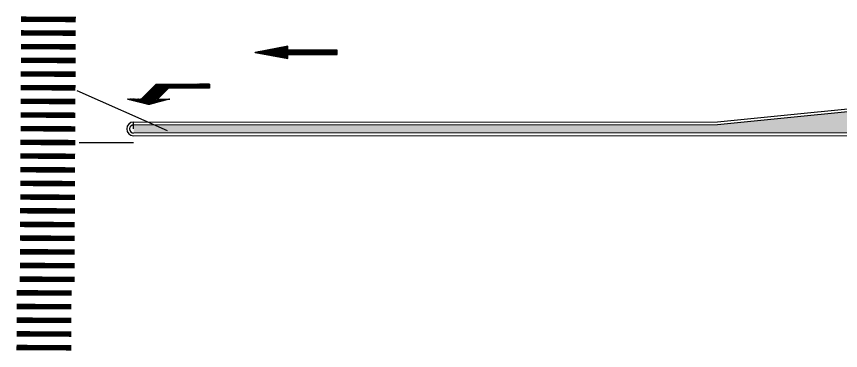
# Model space of a CAD drawing. Header units: millimetres. Extents: x -279082 to 374628, y -152794 to 60776.
# Drawn here: x -123306 to -63102, y -59557 to -35138 of the extents above; entities that cross this region are included whole.
import ezdxf

# ---------------------------------------------------------------- set-up
doc = ezdxf.new("R2010")
doc.units = ezdxf.units.MM
doc.header["$LTSCALE"] = 10
doc.linetypes.add('XREF-LSR PAVEMENT-HTP ONLY (Xref MB Ham rev10)$0$DASHDOT', pattern=[1, 0.5, -0.25, 0, -0.25])
for name, color, linetype in [('8', 8, 'Continuous'), ('XREF-LSR PAVEMENT-HTP ONLY (Xref MB Ham rev10)$0$1', 1, 'Continuous'), ('XREF-LSR PAVEMENT-HTP ONLY (Xref MB Ham rev10)$0$6', 6, 'XREF-LSR PAVEMENT-HTP ONLY (Xref MB Ham rev10)$0$DASHDOT'), ('XREF-LSR PAVEMENT-HTP ONLY (Xref MB Ham rev10)$0$giaolo', 3, 'Continuous'), ('XREF-LSR PAVEMENT-HTP ONLY (Xref MB Ham rev10)$0$HA-VACH 1.14', 7, 'Continuous'), ('XREF-LSR PAVEMENT-HTP ONLY (Xref MB Ham rev10)$0$HA-VACH 1.18', 3, 'Continuous'), ('XREF-LSR PAVEMENT-HTP ONLY (Xref MB Ham rev10)$0$vach son', 7, 'Continuous'), ('XREF-LSR PAVEMENT-HTP ONLY (Xref MB Ham rev10)$0$VACHSON', 2, 'Continuous')]:
    doc.layers.add(name, color=color, linetype=linetype)

# ---------------------------------------------------------------- blocks, each defined once
blk = doc.blocks.new('XREF-LSR PAVEMENT-HTP ONLY (Xref MB Ham rev10)$0$VS-26-3')
at = {"layer": 'XREF-LSR PAVEMENT-HTP ONLY (Xref MB Ham rev10)$0$HA-VACH 1.18'}
h = blk.add_hatch(dxfattribs=at)
h.set_pattern_fill('ANSI31', color=256, scale=0.1, style=0)
h.set_pattern_definition([(45, (-613759.675831, -1201175.80316), (-0.00883883476483, 0.00883883476483), [])])
h.paths.add_polyline_path([(3.9, 0.15), (0, 0.15), (0, -0.15), (3, -0.15), (3.8, -0.95), (2.9, -0.95), (4.4, -1.35), (6, -0.95), (5, -0.95)])
blk.add_lwpolyline([(3.8, -0.95), (2.9, -0.95), (4.4, -1.35), (6, -0.95), (5, -0.95), (3.9, 0.15), (0, 0.15), (0, -0.15), (3, -0.15)], close=True, dxfattribs=at)
blk = doc.blocks.new('XREF-LSR PAVEMENT-HTP ONLY (Xref MB Ham rev10)$0$VS26')
at = {"layer": 'XREF-LSR PAVEMENT-HTP ONLY (Xref MB Ham rev10)$0$HA-VACH 1.18'}
h = blk.add_hatch(dxfattribs=at)
h.set_pattern_fill('ANSI31', color=256, scale=0.1, style=0)
h.set_pattern_definition([(45, (-272.066786, -53.267737), (-0.00883883476, 0.00883883476), [])])
h.paths.add_polyline_path([(6, 0), (3.6, 0.45), (3.6, 0.15), (0, 0.15), (0, -0.15), (3.6, -0.15), (3.6, -0.45)])
blk.add_lwpolyline([(3.6, 0.45), (3.6, 0.15), (0, 0.15), (0, -0.15), (3.6, -0.15), (3.6, -0.45), (6, 0)], close=True, dxfattribs=at)

msp = doc.modelspace()

# ---------------------------------------------------------------- hatches: boundary and pattern name
at = {"layer": '8', "extrusion": (-0.000153592, -1.23047e-15, 1)}
h = msp.add_hatch(dxfattribs=at)
h.set_pattern_fill('GRASS', color=256, scale=2000, angle=-31.13547, style=0, pattern_type=2)
h.set_pattern_definition([(58.86453169, (-1145878905.5, -711158317.9), (-479.2541705, 1941.7300116), [375, -2453.427126]), (13.86453169, (-1145878905.5, -711158318), (-479.2541706, 1941.730012), [375, -1625]), (103.86453169, (-1145878905.5, -711158318), (-1941.730012, -479.2541706), [375, -1625])])
edge = h.paths.add_edge_path()
edge.add_line((-42090, -40034), (-72089, -43044))
edge.add_line((-72089, -43044), (-114749, -43057))
edge.add_line((-114749, -43057), (-114749, -43657))
edge.add_line((-42090, -40034), (274847, -39932))
edge.add_line((274847, -39932), (274848, -43532))
edge.add_line((274848, -43532), (-114749, -43657))

# ---------------------------------------------------------------- linework, layer by layer
at = {"layer": 'XREF-LSR PAVEMENT-HTP ONLY (Xref MB Ham rev10)$0$1', "ltscale": 0.3, "extrusion": (-0.000153592, -1.23047e-15, 1), "elevation": 9}
for points in [[(-72089, -42844), (-42090, -39834)], [(-72089, -43044), (-42090, -40034)]]:
    msp.add_lwpolyline(points, dxfattribs=at)
at = {"layer": 'XREF-LSR PAVEMENT-HTP ONLY (Xref MB Ham rev10)$0$1', "ltscale": 0.3, "extrusion": (-0.000153592, 1.69006e-11, 1), "elevation": 9}
for points in [[(-114749, -42857), (-72089, -42844)], [(-114749, -43057), (-72089, -43044)], [(-114749, -43857), (370691, -43701)]]:
    msp.add_lwpolyline(points, dxfattribs=at)
at = {"layer": 'XREF-LSR PAVEMENT-HTP ONLY (Xref MB Ham rev10)$0$1', "extrusion": (-0.000153592, -1.23047e-15, 1)}
msp.add_lwpolyline([(4511, -43619), (-114749, -43657)], dxfattribs=at)
at = {"layer": 'XREF-LSR PAVEMENT-HTP ONLY (Xref MB Ham rev10)$0$1', "ltscale": 0.3, "extrusion": (-0.000153592, -1.23047e-15, 1)}
for radius in [500, 300]:
    msp.add_arc((-114749, -43357, 8), radius, 90.01848, 270.01848, dxfattribs=at)
at = {"layer": 'XREF-LSR PAVEMENT-HTP ONLY (Xref MB Ham rev10)$0$HA-VACH 1.14', "extrusion": (-0.000153592, -1.23047e-15, 1), "const_width": 400, "elevation": 9}
for points in [[(-122970, -35338), (-118970, -35358)], [(-122975, -36338), (-118975, -36358)], [(-122980, -37338), (-118980, -37358)], [(-122984, -38338), (-118985, -38358)], [(-122989, -39338), (-118989, -39358)], [(-122994, -40338), (-118994, -40358)], [(-122999, -41338), (-118999, -41358)], [(-123004, -42338), (-119004, -42358)], [(-123009, -43338), (-119009, -43358)], [(-123014, -44338), (-119014, -44358)], [(-123019, -45338), (-119019, -45358)], [(-123024, -46338), (-119024, -46357)], [(-123029, -47338), (-119029, -47357)], [(-123034, -48338), (-119034, -48357)], [(-123039, -49338), (-119039, -49357)], [(-123044, -50338), (-119044, -50357)], [(-123049, -51338), (-119049, -51357)], [(-123054, -52338), (-119054, -52357)], [(-123059, -53338), (-119059, -53357)], [(-123064, -54338), (-119064, -54357)], [(-123285, -55337), (-119285, -55357)], [(-123290, -56337), (-119290, -56357)], [(-123295, -57337), (-119295, -57357)], [(-123300, -58337), (-119300, -58357)], [(-123305, -59337), (-119305, -59357)]]:
    msp.add_lwpolyline(points, dxfattribs=at)
at = {"layer": 'XREF-LSR PAVEMENT-HTP ONLY (Xref MB Ham rev10)$0$vach son', "ltscale": 5, "extrusion": (-0.000153592, 1.69006e-11, 1), "elevation": 9}
msp.add_lwpolyline([(-118731, -44359), (-114748, -44357)], dxfattribs=at)
at = {"layer": 'XREF-LSR PAVEMENT-HTP ONLY (Xref MB Ham rev10)$0$VACHSON', "extrusion": (-0.000153592, -1.23047e-15, 1)}
msp.add_lwpolyline([(-118905, -40540), (-112292, -43462)], dxfattribs=at)
at = {"layer": 'XREF-LSR PAVEMENT-HTP ONLY (Xref MB Ham rev10)$0$VACHSON', "extrusion": (-0.000153592, -1.23047e-15, 1), "elevation": 8}
msp.add_lwpolyline([(-114749, -43357), (-114749, -42857)], dxfattribs=at)

# ---------------------------------------------------------------- block references
at = {"layer": 'XREF-LSR PAVEMENT-HTP ONLY (Xref MB Ham rev10)$0$6', "extrusion": (0.000153592, 1.23047e-15, -1), "xscale": 999.9999999999989, "yscale": 999.9999999999989, "zscale": -999.9999999999998, "rotation": 359.9815157204002}
msp.add_blockref('XREF-LSR PAVEMENT-HTP ONLY (Xref MB Ham rev10)$0$VS-26-3', (109207, -40228, -9), dxfattribs=at)
at = {"layer": 'XREF-LSR PAVEMENT-HTP ONLY (Xref MB Ham rev10)$0$giaolo', "extrusion": (-0.000153592, -1.23047e-15, 1), "xscale": 1000.000000000001, "yscale": 1000.000000000001, "zscale": 1000.000000000001, "rotation": 180.0184842715989}
msp.add_blockref('XREF-LSR PAVEMENT-HTP ONLY (Xref MB Ham rev10)$0$VS26', (-99879, -37760, 8), dxfattribs=at)

doc.saveas('drawing.dxf')
